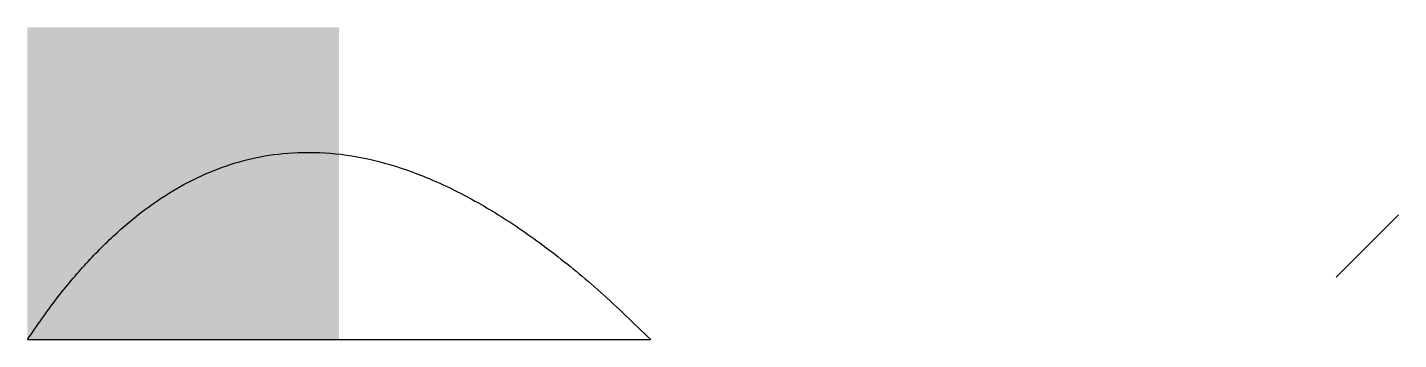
# Model space of a CAD drawing. Extents: x 0 to 22, y 0 to 5.
import ezdxf

# ---------------------------------------------------------------- set-up
doc = ezdxf.new("R2010")
doc.units = 0
doc.header["$MEASUREMENT"] = 0

# ---------------------------------------------------------------- blocks, each defined once
blk = doc.blocks.new('DRAWING_BLOCK')
blk.add_line((1, 1), (2, 2))

msp = doc.modelspace()

# ---------------------------------------------------------------- hatches: boundary and pattern name
msp.add_hatch(color=256).paths.add_polyline_path([(0, 0), (5, 0), (5, 5), (0, 5)])

# ---------------------------------------------------------------- linework, layer by layer
msp.add_line((0, 0), (10, 0))
msp.add_open_spline([(0, 0), (4, 6), (10, 0)], degree=2)

# ---------------------------------------------------------------- block references
msp.add_blockref('DRAWING_BLOCK', (20, 0))

doc.saveas('drawing.dxf')
